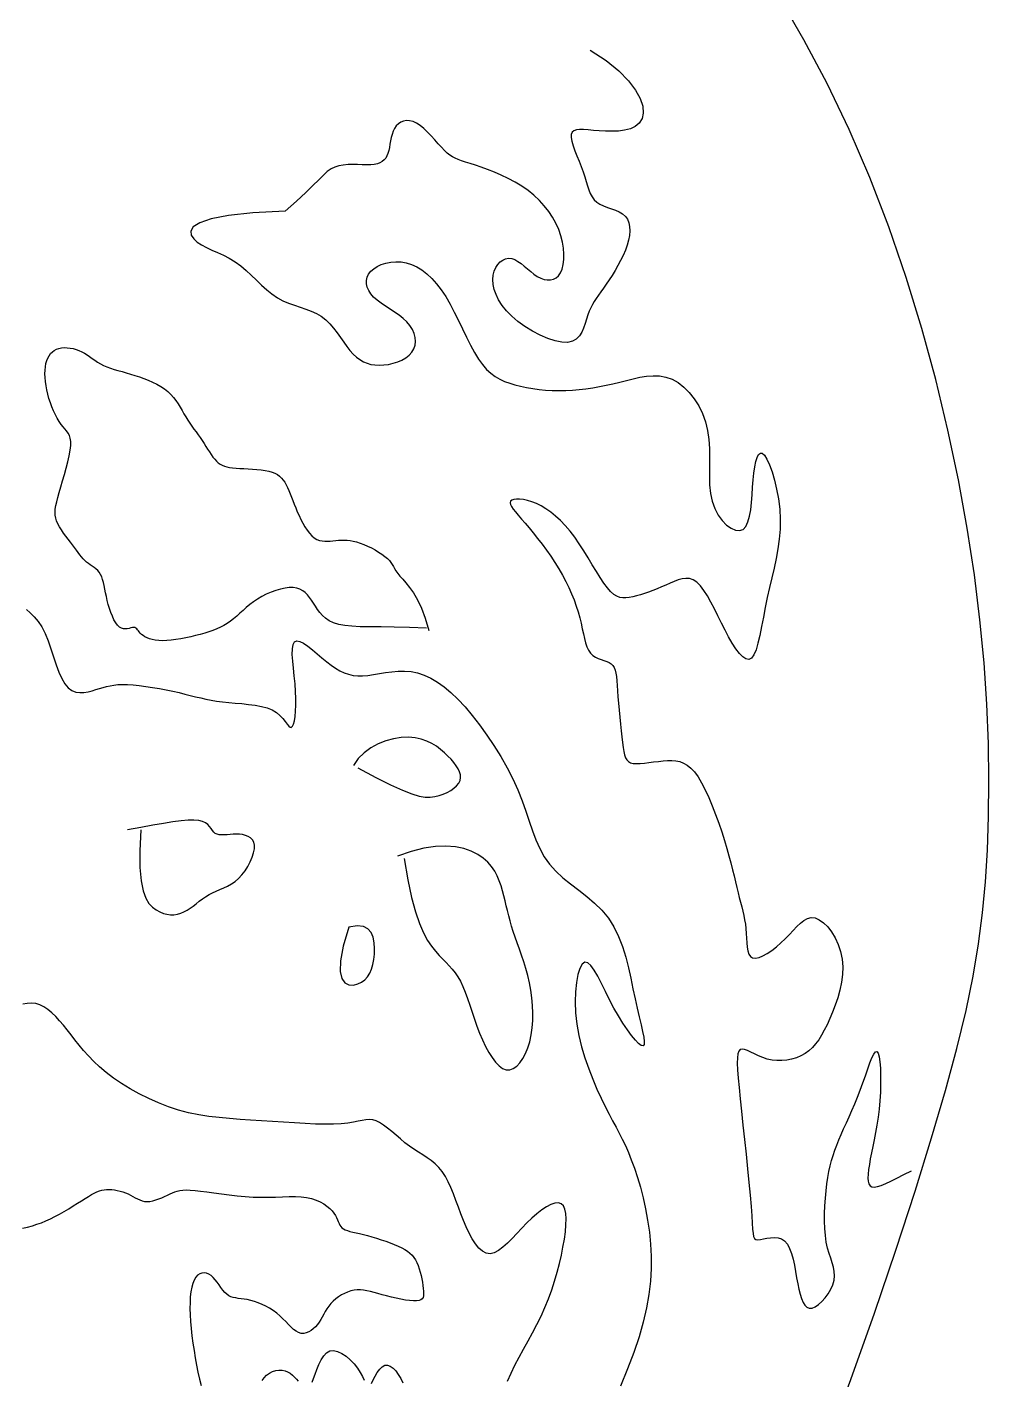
# Model space of a CAD drawing. Extents: x 560 to 725, y 213 to 408.
# Drawn here: x 697.21 to 725.19, y 259.09 to 298.46 of the extents above; entities that cross this region are included whole.
import ezdxf

# ---------------------------------------------------------------- set-up
doc = ezdxf.new("R2010")
doc.units = 0
doc.header["$LTSCALE"] = 10
doc.header["$MEASUREMENT"] = 0
doc.layers.add('3', color=3, linetype='CONTINUOUS')
doc.layers.add('4', color=4, linetype='CONTINUOUS')

msp = doc.modelspace()

# ---------------------------------------------------------------- linework, layer by layer
at = {"layer": '3'}
for points in [[(713.589, 297.795), (714.048, 297.487), (714.416, 297.187), (714.7, 296.901), (714.906, 296.631), (715.043, 296.382), (715.115, 296.157), (715.13, 295.961), (715.095, 295.798), (715.015, 295.669), (714.9, 295.573), (714.755, 295.505), (714.588, 295.462), (714.407, 295.438), (714.218, 295.429), (714.03, 295.433), (713.849, 295.443), (713.681, 295.457), (713.529, 295.471), (713.395, 295.48), (713.28, 295.482), (713.185, 295.473), (713.111, 295.448), (713.061, 295.405), (713.035, 295.34), (713.034, 295.249), (713.055, 295.138), (713.093, 295.009), (713.143, 294.866), (713.202, 294.715), (713.264, 294.559), (713.325, 294.403), (713.381, 294.25), (713.429, 294.105), (713.47, 293.969), (713.509, 293.842), (713.548, 293.725), (713.591, 293.619), (713.642, 293.523), (713.703, 293.44), (713.779, 293.369), (713.872, 293.31), (713.977, 293.26), (714.091, 293.216), (714.208, 293.174), (714.323, 293.13), (714.432, 293.082), (714.529, 293.024), (714.61, 292.954), (714.671, 292.868), (714.712, 292.768), (714.735, 292.655), (714.74, 292.532), (714.729, 292.4), (714.702, 292.261), (714.663, 292.116), (714.61, 291.968), (714.546, 291.818), (714.473, 291.669), (714.394, 291.521), (714.309, 291.376), (714.222, 291.236), (714.135, 291.103), (714.05, 290.977), (713.97, 290.862), (713.895, 290.757), (713.826, 290.66), (713.763, 290.568), (713.706, 290.479), (713.653, 290.389), (713.605, 290.295), (713.56, 290.194), (713.52, 290.084), (713.482, 289.961), (713.442, 289.833), (713.397, 289.704), (713.342, 289.582), (713.273, 289.473), (713.184, 289.383), (713.072, 289.32), (712.931, 289.288), (712.761, 289.294), (712.565, 289.334), (712.353, 289.404), (712.131, 289.5), (711.908, 289.617), (711.69, 289.75), (711.487, 289.896), (711.305, 290.049), (711.15, 290.206), (711.024, 290.364), (710.923, 290.522), (710.848, 290.678), (710.796, 290.83), (710.767, 290.975), (710.758, 291.113), (710.768, 291.242), (710.796, 291.359), (710.84, 291.463), (710.897, 291.553), (710.965, 291.627), (711.042, 291.682), (711.126, 291.718), (711.214, 291.734), (711.305, 291.726), (711.396, 291.695), (711.487, 291.645), (711.578, 291.58), (711.67, 291.506), (711.763, 291.426), (711.857, 291.347), (711.952, 291.272), (712.049, 291.207), (712.147, 291.157), (712.244, 291.121), (712.34, 291.103), (712.432, 291.104), (712.518, 291.123), (712.596, 291.164), (712.666, 291.226), (712.724, 291.311), (712.769, 291.42), (712.801, 291.55), (712.818, 291.697), (712.821, 291.858), (712.808, 292.03), (712.78, 292.208), (712.734, 292.391), (712.672, 292.573), (712.592, 292.753), (712.494, 292.928), (712.381, 293.099), (712.252, 293.263), (712.109, 293.419), (711.951, 293.568), (711.781, 293.707), (711.599, 293.835), (711.406, 293.953), (711.205, 294.06), (711.002, 294.156), (710.801, 294.242), (710.605, 294.318), (710.419, 294.385), (710.247, 294.443), (710.093, 294.492), (709.961, 294.534), (709.848, 294.571), (709.75, 294.607), (709.663, 294.644), (709.583, 294.686), (709.507, 294.735), (709.43, 294.797), (709.349, 294.873), (709.261, 294.965), (709.166, 295.07), (709.066, 295.182), (708.962, 295.296), (708.855, 295.407), (708.748, 295.51), (708.641, 295.598), (708.536, 295.668), (708.434, 295.715), (708.336, 295.739), (708.243, 295.742), (708.157, 295.726), (708.078, 295.694), (708.008, 295.646), (707.946, 295.585), (707.895, 295.512), (707.855, 295.43), (707.824, 295.341), (707.8, 295.246), (707.781, 295.149), (707.764, 295.053), (707.747, 294.958), (707.728, 294.869), (707.705, 294.786), (707.676, 294.713), (707.639, 294.65), (707.593, 294.596), (707.538, 294.551), (707.473, 294.515), (707.396, 294.487), (707.306, 294.468), (707.203, 294.458), (707.086, 294.455), (706.958, 294.457), (706.822, 294.46), (706.683, 294.462), (706.543, 294.459), (706.406, 294.448), (706.276, 294.426), (706.156, 294.389), (706.048, 294.334), (705.941, 294.257), (705.826, 294.154), (705.691, 294.021), (705.523, 293.854), (705.313, 293.649), (705.048, 293.401), (704.716, 293.107)], [(704.716, 293.107), (703.774, 293.055), (703.065, 292.977), (702.559, 292.879), (702.228, 292.767), (702.041, 292.646), (701.969, 292.524), (701.984, 292.406), (702.055, 292.297), (702.156, 292.203), (702.281, 292.121), (702.423, 292.047), (702.58, 291.975), (702.746, 291.902), (702.917, 291.824), (703.09, 291.736), (703.259, 291.634), (703.421, 291.516), (703.577, 291.383), (703.729, 291.243), (703.879, 291.099), (704.028, 290.956), (704.178, 290.82), (704.33, 290.695), (704.487, 290.587), (704.65, 290.499), (704.816, 290.427), (704.984, 290.366), (705.151, 290.311), (705.315, 290.257), (705.473, 290.198), (705.624, 290.13), (705.765, 290.047), (705.894, 289.946), (706.013, 289.829), (706.123, 289.701), (706.226, 289.566), (706.323, 289.429), (706.417, 289.294), (706.509, 289.166), (706.6, 289.049), (706.693, 288.946), (706.789, 288.858), (706.887, 288.785), (706.989, 288.725), (707.096, 288.68), (707.208, 288.648), (707.327, 288.629), (707.452, 288.623), (707.584, 288.629), (707.72, 288.647), (707.856, 288.678), (707.989, 288.719), (708.113, 288.773), (708.226, 288.837), (708.324, 288.913), (708.402, 289), (708.458, 289.097), (708.492, 289.202), (708.504, 289.314), (708.494, 289.429), (708.464, 289.546), (708.414, 289.662), (708.344, 289.776), (708.255, 289.883), (708.148, 289.984), (708.028, 290.079), (707.899, 290.169), (707.765, 290.256), (707.633, 290.341), (707.506, 290.426), (707.39, 290.513), (707.288, 290.603), (707.206, 290.698), (707.144, 290.795), (707.103, 290.893), (707.082, 290.992), (707.081, 291.089), (707.102, 291.183), (707.143, 291.273), (707.206, 291.356), (707.29, 291.432), (707.393, 291.498), (707.511, 291.553), (707.643, 291.596), (707.784, 291.623), (707.932, 291.635), (708.085, 291.628), (708.238, 291.602), (708.391, 291.554), (708.542, 291.485), (708.691, 291.395), (708.836, 291.283), (708.979, 291.149), (709.118, 290.994), (709.254, 290.818), (709.385, 290.62), (709.512, 290.401), (709.635, 290.168), (709.755, 289.926), (709.872, 289.681), (709.989, 289.44), (710.104, 289.209), (710.219, 288.995), (710.335, 288.803), (710.453, 288.639), (710.573, 288.501), (710.697, 288.387), (710.825, 288.292), (710.958, 288.214), (711.098, 288.15), (711.245, 288.096), (711.4, 288.05), (711.564, 288.01), (711.736, 287.974), (711.915, 287.944), (712.1, 287.919), (712.29, 287.901), (712.483, 287.889), (712.678, 287.884), (712.874, 287.887), (713.071, 287.897), (713.267, 287.914), (713.464, 287.937), (713.661, 287.967), (713.857, 288.001), (714.054, 288.041), (714.25, 288.085), (714.447, 288.132), (714.643, 288.182), (714.839, 288.23), (715.034, 288.272), (715.227, 288.302), (715.418, 288.316), (715.606, 288.309), (715.79, 288.277), (715.97, 288.214), (716.146, 288.117), (716.314, 287.988), (716.471, 287.831), (716.615, 287.647), (716.743, 287.442), (716.853, 287.218), (716.94, 286.977), (717.002, 286.725), (717.039, 286.463), (717.055, 286.195), (717.058, 285.926), (717.056, 285.657), (717.055, 285.393), (717.062, 285.137), (717.086, 284.892), (717.133, 284.663), (717.209, 284.452), (717.309, 284.263), (717.426, 284.102), (717.553, 283.971), (717.685, 283.876), (717.813, 283.82), (717.932, 283.808), (718.034, 283.844), (718.116, 283.93), (718.177, 284.06), (718.223, 284.225), (718.256, 284.417), (718.279, 284.628), (718.297, 284.848), (718.313, 285.07), (718.329, 285.285), (718.35, 285.485), (718.376, 285.664), (718.407, 285.817), (718.444, 285.939), (718.487, 286.024), (718.537, 286.067), (718.593, 286.062), (718.657, 286.005), (718.728, 285.891), (718.802, 285.727), (718.877, 285.521), (718.948, 285.28), (719.011, 285.014), (719.062, 284.73), (719.099, 284.435), (719.116, 284.139), (719.111, 283.847), (719.087, 283.56), (719.047, 283.277), (718.995, 282.995), (718.934, 282.715), (718.869, 282.434), (718.803, 282.15), (718.739, 281.864), (718.68, 281.575), (718.626, 281.289), (718.573, 281.014), (718.522, 280.759), (718.468, 280.532), (718.412, 280.341), (718.35, 280.193), (718.28, 280.097), (718.202, 280.058), (718.116, 280.073), (718.024, 280.134), (717.926, 280.236), (717.824, 280.371), (717.72, 280.534), (717.615, 280.717), (717.51, 280.915), (717.406, 281.12), (717.304, 281.328), (717.202, 281.532), (717.101, 281.727), (716.999, 281.908), (716.897, 282.068), (716.795, 282.203), (716.691, 282.306), (716.586, 282.374), (716.479, 282.411), (716.37, 282.42), (716.259, 282.406), (716.146, 282.375), (716.03, 282.331), (715.912, 282.279), (715.79, 282.224), (715.666, 282.17), (715.54, 282.118), (715.414, 282.068), (715.288, 282.022), (715.165, 281.979), (715.046, 281.941), (714.932, 281.908), (714.824, 281.88), (714.723, 281.86), (714.628, 281.848), (714.537, 281.848), (714.449, 281.864), (714.362, 281.898), (714.273, 281.954), (714.182, 282.034), (714.087, 282.142), (713.985, 282.279), (713.878, 282.442), (713.766, 282.623), (713.648, 282.817), (713.526, 283.02), (713.4, 283.224), (713.27, 283.424), (713.136, 283.615), (713, 283.792), (712.861, 283.953), (712.721, 284.099), (712.579, 284.229), (712.438, 284.344), (712.298, 284.444), (712.159, 284.528), (712.022, 284.597), (711.889, 284.651), (711.762, 284.69), (711.643, 284.716), (711.535, 284.728), (711.441, 284.728), (711.364, 284.717), (711.305, 284.695), (711.269, 284.663), (711.256, 284.621), (711.266, 284.57), (711.297, 284.508), (711.347, 284.436), (711.413, 284.351), (711.495, 284.255), (711.589, 284.146), (711.695, 284.024), (711.81, 283.889), (711.931, 283.741), (712.058, 283.583), (712.186, 283.417), (712.315, 283.243), (712.441, 283.065), (712.563, 282.883), (712.678, 282.699), (712.784, 282.515), (712.881, 282.331), (712.969, 282.149), (713.048, 281.968), (713.119, 281.79), (713.182, 281.615), (713.237, 281.443), (713.284, 281.275), (713.323, 281.112), (713.358, 280.955), (713.39, 280.806), (713.421, 280.667), (713.455, 280.54), (713.493, 280.426), (713.539, 280.326), (713.595, 280.244), (713.662, 280.179), (713.738, 280.129), (713.82, 280.089), (713.904, 280.058), (713.988, 280.03), (714.067, 280.002), (714.14, 279.971), (714.201, 279.933), (714.25, 279.884), (714.287, 279.824), (714.314, 279.751), (714.334, 279.663), (714.349, 279.56), (714.36, 279.44), (714.37, 279.303), (714.381, 279.147), (714.395, 278.973), (714.411, 278.783), (714.429, 278.585), (714.449, 278.382), (714.469, 278.181), (714.49, 277.987), (714.51, 277.806), (714.529, 277.642), (714.547, 277.5), (714.566, 277.379), (714.588, 277.279), (714.617, 277.198), (714.654, 277.134), (714.702, 277.087), (714.763, 277.055), (714.84, 277.036), (714.935, 277.03), (715.045, 277.033), (715.166, 277.043), (715.297, 277.059), (715.432, 277.076), (715.57, 277.094), (715.707, 277.108), (715.839, 277.118), (715.965, 277.12), (716.083, 277.111), (716.197, 277.087), (716.306, 277.046), (716.412, 276.985), (716.517, 276.899), (716.62, 276.787), (716.724, 276.643), (716.829, 276.468), (716.934, 276.265), (717.038, 276.04), (717.14, 275.799), (717.237, 275.548), (717.33, 275.292), (717.416, 275.039), (717.494, 274.794), (717.563, 274.562), (717.624, 274.342), (717.679, 274.136), (717.727, 273.941), (717.771, 273.758), (717.812, 273.586), (717.85, 273.424), (717.887, 273.272), (717.924, 273.129), (717.96, 272.993), (717.994, 272.863), (718.026, 272.736), (718.055, 272.611), (718.08, 272.485), (718.101, 272.357), (718.116, 272.225), (718.126, 272.087), (718.133, 271.949), (718.141, 271.814), (718.153, 271.689), (718.173, 271.577), (718.204, 271.484), (718.249, 271.414), (718.313, 271.374), (718.397, 271.365), (718.498, 271.387), (718.613, 271.435), (718.739, 271.505), (718.87, 271.593), (719.004, 271.696), (719.136, 271.81), (719.263, 271.93), (719.382, 272.053), (719.493, 272.174), (719.6, 272.287), (719.703, 272.386), (719.806, 272.466), (719.91, 272.522), (720.018, 272.547), (720.131, 272.536), (720.251, 272.485), (720.374, 272.397), (720.495, 272.277), (720.61, 272.129), (720.715, 271.956), (720.804, 271.765), (720.873, 271.558), (720.917, 271.341), (720.934, 271.117), (720.926, 270.89), (720.896, 270.663), (720.848, 270.437), (720.786, 270.215), (720.715, 270.001), (720.637, 269.797), (720.557, 269.606), (720.478, 269.43), (720.398, 269.268), (720.318, 269.121), (720.234, 268.988), (720.145, 268.869), (720.05, 268.764), (719.948, 268.671), (719.836, 268.591), (719.715, 268.524), (719.584, 268.469), (719.447, 268.427), (719.306, 268.399), (719.162, 268.385), (719.019, 268.384), (718.877, 268.399), (718.739, 268.428), (718.607, 268.471), (718.482, 268.524), (718.366, 268.581), (718.26, 268.634), (718.164, 268.68), (718.08, 268.711), (718.009, 268.722), (717.952, 268.706), (717.911, 268.659), (717.883, 268.578), (717.869, 268.461), (717.866, 268.306), (717.874, 268.113), (717.891, 267.877), (717.917, 267.599), (717.95, 267.277), (717.988, 266.91), (718.031, 266.51), (718.075, 266.089), (718.12, 265.661), (718.163, 265.239), (718.203, 264.836), (718.238, 264.466), (718.265, 264.14), (718.285, 263.87), (718.298, 263.653), (718.31, 263.484), (718.324, 263.358), (718.342, 263.268), (718.37, 263.211), (718.41, 263.181), (718.466, 263.172), (718.539, 263.179), (718.629, 263.196), (718.729, 263.216), (718.835, 263.232), (718.945, 263.239), (719.052, 263.23), (719.153, 263.198), (719.244, 263.137), (719.322, 263.043), (719.387, 262.918), (719.441, 262.771), (719.487, 262.606), (719.526, 262.429), (719.561, 262.247), (719.593, 262.066), (719.625, 261.892), (719.659, 261.731), (719.695, 261.585), (719.735, 261.457), (719.781, 261.35), (719.833, 261.266), (719.893, 261.209), (719.961, 261.181), (720.04, 261.183), (720.13, 261.219), (720.226, 261.284), (720.324, 261.372), (720.419, 261.48), (720.507, 261.601), (720.583, 261.731), (720.643, 261.864), (720.681, 261.996), (720.694, 262.123), (720.687, 262.247), (720.663, 262.37), (720.627, 262.497), (720.583, 262.631), (720.537, 262.774), (720.493, 262.93), (720.456, 263.103), (720.429, 263.293), (720.412, 263.499), (720.405, 263.715), (720.406, 263.937), (720.414, 264.161), (720.429, 264.381), (720.449, 264.595), (720.473, 264.797), (720.501, 264.984), (720.532, 265.157), (720.567, 265.32), (720.607, 265.476), (720.652, 265.626), (720.702, 265.774), (720.757, 265.924), (720.819, 266.076), (720.887, 266.235), (720.96, 266.401), (721.038, 266.572), (721.118, 266.751), (721.199, 266.935), (721.282, 267.127), (721.363, 267.324), (721.442, 267.529), (721.518, 267.738), (721.591, 267.945), (721.659, 268.141), (721.723, 268.317), (721.783, 268.466), (721.836, 268.577), (721.885, 268.642), (721.927, 268.652), (721.962, 268.603), (721.991, 268.499), (722.013, 268.349), (722.028, 268.162), (722.036, 267.947), (722.036, 267.712), (722.029, 267.466), (722.013, 267.217), (721.99, 266.974), (721.96, 266.739), (721.926, 266.511), (721.888, 266.292), (721.848, 266.084), (721.809, 265.885), (721.771, 265.698), (721.736, 265.523), (721.707, 265.361), (721.683, 265.214), (721.669, 265.082), (721.664, 264.968), (721.671, 264.872), (721.691, 264.796), (721.727, 264.742), (721.78, 264.711), (721.851, 264.703), (721.941, 264.718), (722.052, 264.753), (722.183, 264.808), (722.336, 264.879), (722.511, 264.966), (722.709, 265.066), (722.93, 265.177)], [(708.826, 280.97), (708.327, 280.989), (707.889, 280.999), (707.508, 281.004), (707.178, 281.007), (706.894, 281.013), (706.652, 281.024), (706.446, 281.044), (706.271, 281.077), (706.122, 281.125), (705.996, 281.186), (705.89, 281.259), (705.801, 281.34), (705.724, 281.427), (705.658, 281.518), (705.597, 281.609), (705.54, 281.699), (705.484, 281.785), (705.426, 281.866), (705.364, 281.94), (705.298, 282.005), (705.225, 282.06), (705.143, 282.103), (705.052, 282.134), (704.95, 282.15), (704.835, 282.15), (704.71, 282.135), (704.578, 282.108), (704.441, 282.068), (704.303, 282.018), (704.166, 281.958), (704.034, 281.891), (703.909, 281.817), (703.793, 281.739), (703.685, 281.656), (703.584, 281.572), (703.489, 281.487), (703.396, 281.404), (703.306, 281.322), (703.216, 281.245), (703.125, 281.174), (703.031, 281.109), (702.933, 281.05), (702.831, 280.997), (702.725, 280.948), (702.614, 280.904), (702.497, 280.863), (702.374, 280.824), (702.244, 280.787), (702.108, 280.752), (701.968, 280.718), (701.824, 280.687), (701.681, 280.66), (701.539, 280.637), (701.402, 280.62), (701.271, 280.609), (701.149, 280.605), (701.038, 280.609), (700.937, 280.62), (700.847, 280.637), (700.767, 280.66), (700.696, 280.687), (700.635, 280.718), (700.582, 280.752), (700.537, 280.787), (700.501, 280.824), (700.47, 280.86), (700.444, 280.894), (700.421, 280.926), (700.397, 280.952), (700.373, 280.973), (700.345, 280.986), (700.312, 280.991), (700.272, 280.987), (700.227, 280.976), (700.177, 280.964), (700.123, 280.952), (700.066, 280.947), (700.008, 280.951), (699.95, 280.968), (699.893, 281.002), (699.838, 281.056), (699.785, 281.129), (699.735, 281.216), (699.688, 281.316), (699.644, 281.424), (699.605, 281.539), (699.57, 281.657), (699.539, 281.774), (699.513, 281.889), (699.491, 282), (699.47, 282.107), (699.45, 282.207), (699.429, 282.301), (699.406, 282.388), (699.379, 282.467), (699.346, 282.536), (699.306, 282.596), (699.261, 282.647), (699.211, 282.692), (699.158, 282.733), (699.103, 282.771), (699.047, 282.809), (698.991, 282.848), (698.938, 282.89), (698.887, 282.937), (698.838, 282.988), (698.79, 283.045), (698.742, 283.106), (698.693, 283.171), (698.642, 283.241), (698.588, 283.316), (698.53, 283.394), (698.467, 283.476), (698.402, 283.562), (698.336, 283.649), (698.271, 283.739), (698.209, 283.828), (698.154, 283.917), (698.106, 284.005), (698.068, 284.091), (698.042, 284.175), (698.027, 284.258), (698.023, 284.344), (698.029, 284.436), (698.045, 284.536), (698.07, 284.648), (698.103, 284.774), (698.143, 284.917), (698.191, 285.079), (698.242, 285.255), (698.295, 285.44), (698.346, 285.628), (698.392, 285.812), (698.432, 285.988), (698.46, 286.149), (698.476, 286.29), (698.476, 286.406), (698.463, 286.502), (698.437, 286.581), (698.401, 286.648), (698.357, 286.709), (698.307, 286.768), (698.253, 286.831), (698.197, 286.901), (698.141, 286.984), (698.085, 287.078), (698.031, 287.182), (697.979, 287.293), (697.931, 287.41), (697.886, 287.532), (697.845, 287.656), (697.81, 287.781), (697.781, 287.905), (697.758, 288.027), (697.741, 288.147), (697.731, 288.262), (697.727, 288.374), (697.73, 288.479), (697.74, 288.579), (697.757, 288.671), (697.78, 288.756), (697.811, 288.832), (697.848, 288.9), (697.892, 288.96), (697.943, 289.011), (698, 289.053), (698.063, 289.086), (698.132, 289.111), (698.208, 289.127), (698.288, 289.134), (698.371, 289.132), (698.457, 289.123), (698.544, 289.106), (698.631, 289.082), (698.716, 289.052), (698.798, 289.014), (698.877, 288.971), (698.953, 288.924), (699.028, 288.873), (699.103, 288.82), (699.179, 288.767), (699.259, 288.714), (699.342, 288.664), (699.432, 288.618), (699.528, 288.576), (699.63, 288.538), (699.738, 288.502), (699.852, 288.469), (699.97, 288.436), (700.091, 288.402), (700.216, 288.366), (700.344, 288.328), (700.474, 288.286), (700.604, 288.239), (700.732, 288.188), (700.858, 288.132), (700.979, 288.071), (701.094, 288.005), (701.202, 287.934), (701.3, 287.856), (701.387, 287.773), (701.465, 287.685), (701.535, 287.593), (701.599, 287.498), (701.658, 287.402), (701.715, 287.305), (701.77, 287.21), (701.826, 287.116), (701.883, 287.025), (701.942, 286.936), (702.002, 286.85), (702.062, 286.765), (702.122, 286.681), (702.182, 286.597), (702.241, 286.514), (702.298, 286.429), (702.354, 286.345), (702.407, 286.26), (702.46, 286.177), (702.512, 286.097), (702.563, 286.021), (702.614, 285.95), (702.665, 285.885), (702.717, 285.829), (702.77, 285.781), (702.825, 285.741), (702.885, 285.709), (702.949, 285.683), (703.02, 285.662), (703.099, 285.646), (703.187, 285.634), (703.286, 285.625), (703.396, 285.618), (703.515, 285.612), (703.64, 285.605), (703.768, 285.598), (703.895, 285.589), (704.018, 285.577), (704.135, 285.56), (704.241, 285.539), (704.336, 285.512), (704.418, 285.479), (704.491, 285.439), (704.554, 285.393), (704.61, 285.34), (704.66, 285.281), (704.704, 285.215), (704.746, 285.142), (704.785, 285.062), (704.823, 284.976), (704.861, 284.884), (704.899, 284.787), (704.938, 284.685), (704.979, 284.58), (705.022, 284.471), (705.068, 284.359), (705.118, 284.246), (705.172, 284.133), (705.23, 284.023), (705.291, 283.918), (705.355, 283.821), (705.421, 283.733), (705.491, 283.658), (705.562, 283.598), (705.635, 283.554), (705.711, 283.524), (705.787, 283.507), (705.865, 283.5), (705.944, 283.5), (706.024, 283.506), (706.104, 283.514), (706.185, 283.523), (706.265, 283.53), (706.347, 283.534), (706.43, 283.534), (706.515, 283.529), (706.603, 283.519), (706.695, 283.503), (706.791, 283.479), (706.893, 283.448), (707, 283.407), (707.111, 283.359), (707.222, 283.305), (707.331, 283.246), (707.434, 283.185), (707.53, 283.122), (707.616, 283.059), (707.688, 282.997), (707.745, 282.938), (707.79, 282.88), (707.828, 282.823), (707.862, 282.764), (707.898, 282.702), (707.938, 282.635), (707.989, 282.562), (708.053, 282.482), (708.134, 282.392), (708.229, 282.286), (708.335, 282.156), (708.447, 281.996), (708.563, 281.797), (708.678, 281.555), (708.788, 281.26), (708.89, 280.905)], [(697.187, 281.516), (697.301, 281.413), (697.418, 281.299), (697.532, 281.165), (697.638, 281.005), (697.734, 280.814), (697.821, 280.599), (697.902, 280.369), (697.979, 280.135), (698.055, 279.906), (698.133, 279.691), (698.216, 279.502), (698.306, 279.346), (698.406, 279.232), (698.513, 279.156), (698.627, 279.112), (698.744, 279.096), (698.863, 279.1), (698.981, 279.12), (699.097, 279.15), (699.209, 279.184), (699.314, 279.216), (699.416, 279.247), (699.517, 279.274), (699.621, 279.296), (699.731, 279.314), (699.851, 279.326), (699.982, 279.331), (700.129, 279.328), (700.293, 279.317), (700.472, 279.299), (700.662, 279.274), (700.858, 279.245), (701.056, 279.21), (701.253, 279.173), (701.445, 279.134), (701.627, 279.093), (701.797, 279.053), (701.956, 279.013), (702.109, 278.975), (702.259, 278.938), (702.408, 278.904), (702.561, 278.873), (702.721, 278.846), (702.89, 278.823), (703.072, 278.805), (703.263, 278.789), (703.458, 278.773), (703.653, 278.753), (703.843, 278.728), (704.022, 278.694), (704.188, 278.648), (704.334, 278.589), (704.458, 278.514), (704.561, 278.429), (704.646, 278.34), (704.716, 278.255), (704.772, 278.18), (704.819, 278.122), (704.859, 278.088), (704.894, 278.084), (704.927, 278.115), (704.957, 278.181), (704.983, 278.278), (705.004, 278.404), (705.02, 278.555), (705.028, 278.728), (705.029, 278.92), (705.02, 279.13), (705.002, 279.351), (704.979, 279.578), (704.955, 279.802), (704.934, 280.013), (704.923, 280.204), (704.924, 280.367), (704.943, 280.492), (704.984, 280.572), (705.051, 280.601), (705.141, 280.583), (705.249, 280.529), (705.372, 280.446), (705.505, 280.342), (705.644, 280.227), (705.785, 280.109), (705.923, 279.995), (706.055, 279.894), (706.183, 279.806), (706.308, 279.732), (706.432, 279.673), (706.559, 279.628), (706.689, 279.597), (706.825, 279.581), (706.969, 279.58), (707.123, 279.594), (707.286, 279.618), (707.456, 279.647), (707.633, 279.677), (707.814, 279.703), (708, 279.72), (708.188, 279.723), (708.377, 279.707), (708.567, 279.668), (708.757, 279.604), (708.949, 279.516), (709.142, 279.402), (709.338, 279.262), (709.537, 279.095), (709.74, 278.901), (709.947, 278.679), (710.159, 278.429), (710.372, 278.154), (710.584, 277.86), (710.789, 277.552), (710.985, 277.233), (711.168, 276.909), (711.335, 276.584), (711.482, 276.263), (711.606, 275.949), (711.714, 275.646), (711.812, 275.353), (711.908, 275.072), (712.008, 274.806), (712.119, 274.553), (712.248, 274.317), (712.402, 274.099), (712.586, 273.897), (712.794, 273.709), (713.019, 273.528), (713.253, 273.348), (713.487, 273.164), (713.714, 272.97), (713.927, 272.761), (714.117, 272.53), (714.278, 272.274), (714.413, 271.996), (714.526, 271.703), (714.62, 271.399), (714.699, 271.089), (714.769, 270.78), (714.832, 270.477), (714.893, 270.186), (714.954, 269.911), (715.013, 269.657), (715.067, 269.429), (715.112, 269.23), (715.144, 269.065), (715.159, 268.938), (715.155, 268.854), (715.127, 268.815), (715.074, 268.826), (714.997, 268.883), (714.902, 268.981), (714.791, 269.115), (714.67, 269.281), (714.541, 269.472), (714.41, 269.685), (714.279, 269.915), (714.153, 270.156), (714.032, 270.398), (713.917, 270.629), (713.808, 270.84), (713.704, 271.018), (713.606, 271.153), (713.515, 271.234), (713.431, 271.25), (713.353, 271.193), (713.285, 271.069), (713.228, 270.888), (713.185, 270.659), (713.158, 270.391), (713.149, 270.093), (713.161, 269.776), (713.196, 269.447), (713.256, 269.115), (713.336, 268.785), (713.433, 268.461), (713.544, 268.146), (713.662, 267.844), (713.785, 267.557), (713.908, 267.291), (714.026, 267.048), (714.137, 266.831), (714.241, 266.634), (714.339, 266.45), (714.432, 266.273), (714.522, 266.096), (714.61, 265.912), (714.697, 265.715), (714.784, 265.498), (714.873, 265.255), (714.961, 264.988), (715.046, 264.7), (715.125, 264.393), (715.197, 264.072), (715.259, 263.738), (715.309, 263.395), (715.344, 263.045), (715.362, 262.692), (715.362, 262.332), (715.34, 261.963), (715.297, 261.583), (715.228, 261.188), (715.133, 260.776), (715.01, 260.344), (714.857, 259.89), (714.673, 259.412), (714.465, 258.915)], [(706.827, 276.906), (707.353, 276.627), (707.782, 276.413), (708.126, 276.256), (708.399, 276.149), (708.616, 276.085), (708.791, 276.055), (708.936, 276.052), (709.066, 276.069), (709.191, 276.099), (709.313, 276.14), (709.427, 276.19), (709.532, 276.249), (709.625, 276.314), (709.702, 276.386), (709.762, 276.462), (709.801, 276.541), (709.818, 276.622), (709.814, 276.706), (709.79, 276.791), (709.749, 276.879), (709.692, 276.968), (709.621, 277.06), (709.539, 277.153), (709.447, 277.249), (709.346, 277.346), (709.236, 277.441), (709.115, 277.532), (708.982, 277.615), (708.835, 277.686), (708.675, 277.742), (708.498, 277.78), (708.303, 277.796), (708.092, 277.787), (707.869, 277.753), (707.643, 277.692), (707.419, 277.604), (707.207, 277.489), (707.012, 277.345), (706.843, 277.173), (706.707, 276.97)], [(700.514, 275.104), (700.485, 274.493), (700.489, 274.004), (700.524, 273.62), (700.582, 273.328), (700.66, 273.111), (700.752, 272.956), (700.854, 272.848), (700.96, 272.771), (701.066, 272.712), (701.172, 272.67), (701.276, 272.643), (701.379, 272.631), (701.48, 272.632), (701.58, 272.646), (701.676, 272.673), (701.77, 272.712), (701.862, 272.761), (701.951, 272.819), (702.039, 272.883), (702.127, 272.952), (702.217, 273.021), (702.308, 273.09), (702.402, 273.156), (702.5, 273.216), (702.603, 273.269), (702.71, 273.317), (702.819, 273.363), (702.93, 273.412), (703.04, 273.465), (703.15, 273.526), (703.256, 273.6), (703.359, 273.688), (703.457, 273.793), (703.548, 273.911), (703.629, 274.038), (703.699, 274.17), (703.755, 274.302), (703.796, 274.43), (703.818, 274.548), (703.821, 274.653), (703.802, 274.741), (703.764, 274.812), (703.71, 274.868), (703.642, 274.911), (703.564, 274.941), (703.478, 274.961), (703.388, 274.972), (703.295, 274.975), (703.203, 274.972), (703.113, 274.966), (703.027, 274.959), (702.945, 274.953), (702.868, 274.952), (702.798, 274.957), (702.736, 274.971), (702.683, 274.996), (702.639, 275.035), (702.6, 275.084), (702.561, 275.139), (702.518, 275.196), (702.465, 275.252), (702.398, 275.303), (702.311, 275.344), (702.2, 275.372), (702.06, 275.384), (701.89, 275.38), (701.687, 275.361), (701.45, 275.33), (701.177, 275.287), (700.867, 275.234), (700.517, 275.173), (700.128, 275.104)], [(708.18, 274.267), (708.281, 273.648), (708.389, 273.134), (708.502, 272.713), (708.619, 272.373), (708.738, 272.101), (708.857, 271.884), (708.974, 271.711), (709.087, 271.569), (709.195, 271.447), (709.298, 271.338), (709.395, 271.238), (709.488, 271.142), (709.575, 271.045), (709.659, 270.941), (709.737, 270.826), (709.812, 270.695), (709.882, 270.544), (709.95, 270.376), (710.017, 270.193), (710.083, 269.999), (710.15, 269.798), (710.219, 269.592), (710.292, 269.386), (710.37, 269.183), (710.454, 268.985), (710.542, 268.798), (710.635, 268.625), (710.732, 268.471), (710.832, 268.339), (710.935, 268.234), (711.039, 268.16), (711.143, 268.121), (711.247, 268.12), (711.35, 268.155), (711.449, 268.222), (711.543, 268.319), (711.63, 268.442), (711.708, 268.588), (711.775, 268.754), (711.83, 268.936), (711.872, 269.131), (711.9, 269.337), (711.915, 269.551), (711.917, 269.77), (711.909, 269.992), (711.889, 270.215), (711.859, 270.436), (711.819, 270.652), (711.771, 270.862), (711.715, 271.065), (711.655, 271.261), (711.591, 271.45), (711.527, 271.633), (711.463, 271.809), (711.403, 271.979), (711.347, 272.143), (711.298, 272.301), (711.255, 272.454), (711.216, 272.603), (711.179, 272.749), (711.145, 272.893), (711.11, 273.036), (711.074, 273.179), (711.036, 273.323), (710.993, 273.469), (710.943, 273.614), (710.883, 273.758), (710.809, 273.898), (710.719, 274.033), (710.608, 274.16), (710.475, 274.278), (710.316, 274.385), (710.129, 274.478), (709.912, 274.553), (709.665, 274.605), (709.389, 274.628), (709.083, 274.617), (708.748, 274.567), (708.382, 274.474), (707.987, 274.331)], [(706.569, 272.272), (706.401, 271.716), (706.32, 271.291), (706.311, 270.982), (706.36, 270.774), (706.451, 270.648), (706.569, 270.591), (706.7, 270.585), (706.827, 270.615), (706.939, 270.667), (707.034, 270.737), (707.113, 270.825), (707.177, 270.928), (707.228, 271.047), (707.266, 271.18), (707.293, 271.326), (707.31, 271.483), (707.317, 271.65), (707.308, 271.817), (707.277, 271.975), (707.218, 272.113), (707.124, 272.222), (706.989, 272.291), (706.806, 272.311), (706.569, 272.272)], [(711.186, 259.054), (711.286, 259.29), (711.398, 259.525), (711.52, 259.758), (711.648, 259.991), (711.78, 260.226), (711.911, 260.462), (712.039, 260.703), (712.16, 260.948), (712.272, 261.199), (712.374, 261.454), (712.468, 261.711), (712.551, 261.969), (712.626, 262.224), (712.692, 262.476), (712.748, 262.722), (712.796, 262.96), (712.836, 263.188), (712.865, 263.403), (712.883, 263.601), (712.887, 263.779), (712.877, 263.933), (712.851, 264.06), (712.807, 264.157), (712.744, 264.219), (712.662, 264.244), (712.561, 264.236), (712.445, 264.196), (712.317, 264.13), (712.181, 264.039), (712.038, 263.929), (711.891, 263.801), (711.744, 263.661), (711.599, 263.511), (711.457, 263.358), (711.318, 263.21), (711.182, 263.072), (711.05, 262.952), (710.922, 262.856), (710.798, 262.791), (710.679, 262.765), (710.565, 262.782), (710.455, 262.839), (710.35, 262.93), (710.25, 263.052), (710.155, 263.198), (710.065, 263.364), (709.98, 263.544), (709.9, 263.734), (709.824, 263.928), (709.752, 264.124), (709.681, 264.318), (709.609, 264.507), (709.535, 264.689), (709.458, 264.86), (709.375, 265.016), (709.284, 265.156), (709.185, 265.277), (709.077, 265.382), (708.963, 265.475), (708.843, 265.56), (708.719, 265.64), (708.591, 265.72), (708.461, 265.804), (708.33, 265.895), (708.198, 265.996), (708.068, 266.104), (707.939, 266.214), (707.814, 266.321), (707.692, 266.422), (707.575, 266.511), (707.463, 266.584), (707.358, 266.636), (707.26, 266.665), (707.164, 266.673), (707.066, 266.664), (706.959, 266.645), (706.839, 266.618), (706.7, 266.589), (706.538, 266.562), (706.347, 266.542), (706.123, 266.532), (705.87, 266.532), (705.594, 266.54), (705.298, 266.554), (704.988, 266.572), (704.67, 266.593), (704.348, 266.615), (704.027, 266.636), (703.711, 266.655), (703.401, 266.675), (703.096, 266.697), (702.794, 266.725), (702.496, 266.762), (702.2, 266.809), (701.906, 266.869), (701.612, 266.946), (701.319, 267.041), (701.029, 267.153), (700.745, 267.278), (700.469, 267.416), (700.205, 267.563), (699.954, 267.717), (699.721, 267.876), (699.508, 268.038), (699.317, 268.199), (699.145, 268.36), (698.991, 268.52), (698.85, 268.678), (698.722, 268.833), (698.601, 268.985), (698.487, 269.133), (698.375, 269.277), (698.264, 269.416), (698.152, 269.547), (698.04, 269.668), (697.926, 269.778), (697.812, 269.872), (697.696, 269.95), (697.578, 270.009), (697.458, 270.046), (697.335, 270.059), (697.211, 270.051), (697.086, 270.024)], [(697.078, 263.507), (697.224, 263.542), (697.363, 263.58), (697.495, 263.621), (697.625, 263.666), (697.754, 263.718), (697.884, 263.778), (698.017, 263.845), (698.152, 263.918), (698.287, 263.996), (698.42, 264.076), (698.549, 264.156), (698.673, 264.234), (698.79, 264.307), (698.897, 264.374), (698.994, 264.434), (699.082, 264.484), (699.163, 264.527), (699.238, 264.563), (699.31, 264.591), (699.379, 264.612), (699.449, 264.626), (699.521, 264.634), (699.595, 264.636), (699.673, 264.632), (699.752, 264.623), (699.832, 264.608), (699.913, 264.589), (699.992, 264.565), (700.069, 264.536), (700.144, 264.504), (700.215, 264.469), (700.284, 264.431), (700.352, 264.395), (700.418, 264.36), (700.486, 264.33), (700.555, 264.305), (700.627, 264.289), (700.703, 264.284), (700.783, 264.289), (700.866, 264.305), (700.952, 264.33), (701.039, 264.36), (701.125, 264.395), (701.209, 264.431), (701.289, 264.469), (701.365, 264.504), (701.436, 264.536), (701.504, 264.564), (701.575, 264.587), (701.651, 264.605), (701.737, 264.616), (701.836, 264.621), (701.954, 264.619), (702.093, 264.608), (702.256, 264.59), (702.44, 264.565), (702.643, 264.536), (702.859, 264.506), (703.085, 264.476), (703.316, 264.449), (703.55, 264.428), (703.781, 264.413), (704.007, 264.408), (704.226, 264.41), (704.437, 264.415), (704.639, 264.422), (704.831, 264.426), (705.013, 264.426), (705.183, 264.419), (705.34, 264.4), (705.484, 264.37), (705.616, 264.328), (705.734, 264.276), (705.839, 264.217), (705.931, 264.153), (706.011, 264.085), (706.078, 264.015), (706.133, 263.946), (706.176, 263.879), (706.209, 263.815), (706.236, 263.755), (706.259, 263.698), (706.281, 263.645), (706.304, 263.598), (706.332, 263.555), (706.366, 263.518), (706.41, 263.487), (706.464, 263.46), (706.527, 263.437), (706.6, 263.416), (706.683, 263.395), (706.776, 263.374), (706.878, 263.35), (706.99, 263.323), (707.111, 263.292), (707.24, 263.256), (707.372, 263.217), (707.506, 263.174), (707.639, 263.129), (707.768, 263.082), (707.89, 263.034), (708.003, 262.986), (708.104, 262.937), (708.194, 262.887), (708.274, 262.835), (708.344, 262.78), (708.406, 262.72), (708.46, 262.656), (708.507, 262.584), (708.549, 262.506), (708.585, 262.419), (708.617, 262.326), (708.645, 262.229), (708.669, 262.129), (708.689, 262.03), (708.706, 261.933), (708.72, 261.84), (708.731, 261.753), (708.739, 261.675), (708.742, 261.605), (708.739, 261.544), (708.726, 261.493), (708.701, 261.452), (708.663, 261.421), (708.609, 261.4), (708.536, 261.39), (708.443, 261.39), (708.334, 261.4), (708.211, 261.417), (708.079, 261.441), (707.942, 261.47), (707.803, 261.503), (707.666, 261.537), (707.535, 261.571), (707.413, 261.605), (707.3, 261.635), (707.193, 261.663), (707.092, 261.685), (706.995, 261.701), (706.902, 261.71), (706.809, 261.71), (706.717, 261.701), (706.624, 261.681), (706.531, 261.651), (706.439, 261.612), (706.35, 261.565), (706.264, 261.51), (706.184, 261.449), (706.109, 261.383), (706.042, 261.312), (705.982, 261.237), (705.93, 261.16), (705.882, 261.081), (705.837, 261.002), (705.793, 260.923), (705.749, 260.846), (705.703, 260.772), (705.652, 260.702), (705.595, 260.636), (705.534, 260.578), (705.468, 260.527), (705.399, 260.488), (705.327, 260.46), (705.254, 260.446), (705.18, 260.448), (705.106, 260.468), (705.034, 260.507), (704.961, 260.561), (704.888, 260.628), (704.812, 260.705), (704.734, 260.788), (704.651, 260.873), (704.564, 260.958), (704.47, 261.039), (704.369, 261.113), (704.263, 261.18), (704.153, 261.24), (704.041, 261.292), (703.929, 261.337), (703.819, 261.375), (703.713, 261.405), (703.612, 261.429), (703.519, 261.445), (703.431, 261.456), (703.35, 261.466), (703.275, 261.477), (703.204, 261.492), (703.137, 261.512), (703.075, 261.542), (703.015, 261.584), (702.958, 261.64), (702.902, 261.706), (702.847, 261.78), (702.792, 261.857), (702.737, 261.934), (702.681, 262.008), (702.622, 262.074), (702.56, 262.129), (702.495, 262.171), (702.428, 262.197), (702.361, 262.207), (702.294, 262.201), (702.23, 262.177), (702.169, 262.137), (702.114, 262.078), (702.067, 262), (702.027, 261.902), (701.996, 261.787), (701.972, 261.655), (701.956, 261.508), (701.948, 261.347), (701.946, 261.173), (701.951, 260.988), (701.963, 260.793), (701.98, 260.589), (702.003, 260.38), (702.031, 260.166), (702.063, 259.951), (702.099, 259.736), (702.138, 259.524), (702.179, 259.318), (702.222, 259.118), (702.267, 258.929)], [(705.496, 259.028), (705.541, 259.134), (705.588, 259.261), (705.64, 259.399), (705.697, 259.54), (705.762, 259.674), (705.836, 259.79), (705.92, 259.881), (706.016, 259.936), (706.124, 259.949), (706.241, 259.923), (706.364, 259.864), (706.486, 259.78), (706.606, 259.677), (706.717, 259.56), (706.816, 259.437), (706.899, 259.313), (706.962, 259.195), (707.009, 259.087)], [(707.222, 258.991), (707.273, 259.094), (707.331, 259.203), (707.395, 259.309), (707.464, 259.404), (707.537, 259.478), (707.613, 259.521), (707.692, 259.526), (707.772, 259.496), (707.852, 259.436), (707.93, 259.352), (708.005, 259.248), (708.076, 259.13), (708.14, 259.003)], [(704.05, 259.072), (704.105, 259.157), (704.175, 259.23), (704.257, 259.289), (704.347, 259.334), (704.441, 259.364), (704.535, 259.379), (704.626, 259.378), (704.71, 259.36), (704.787, 259.328), (704.859, 259.285), (704.924, 259.234), (704.985, 259.177), (705.042, 259.117), (705.095, 259.058)]]:
    msp.add_lwpolyline(points, dxfattribs=at)
at = {"layer": '4'}
msp.add_lwpolyline([(720.43, 257.104), (721.171, 259.102), (721.856, 261.034), (722.48, 262.871), (723.036, 264.582), (723.518, 266.138), (723.922, 267.517), (724.253, 268.741), (724.519, 269.84), (724.727, 270.843), (724.886, 271.782), (725.002, 272.687), (725.084, 273.587), (725.14, 274.514), (725.174, 275.492), (725.186, 276.527), (725.171, 277.616), (725.125, 278.761), (725.044, 279.96), (724.925, 281.213), (724.764, 282.52), (724.557, 283.879), (724.3, 285.288), (723.993, 286.736), (723.637, 288.209), (723.232, 289.694), (722.777, 291.177), (722.274, 292.645), (721.723, 294.083), (721.123, 295.479), (720.479, 296.82), (719.804, 298.095), (719.115, 299.295)], dxfattribs=at)

doc.saveas('drawing.dxf')
